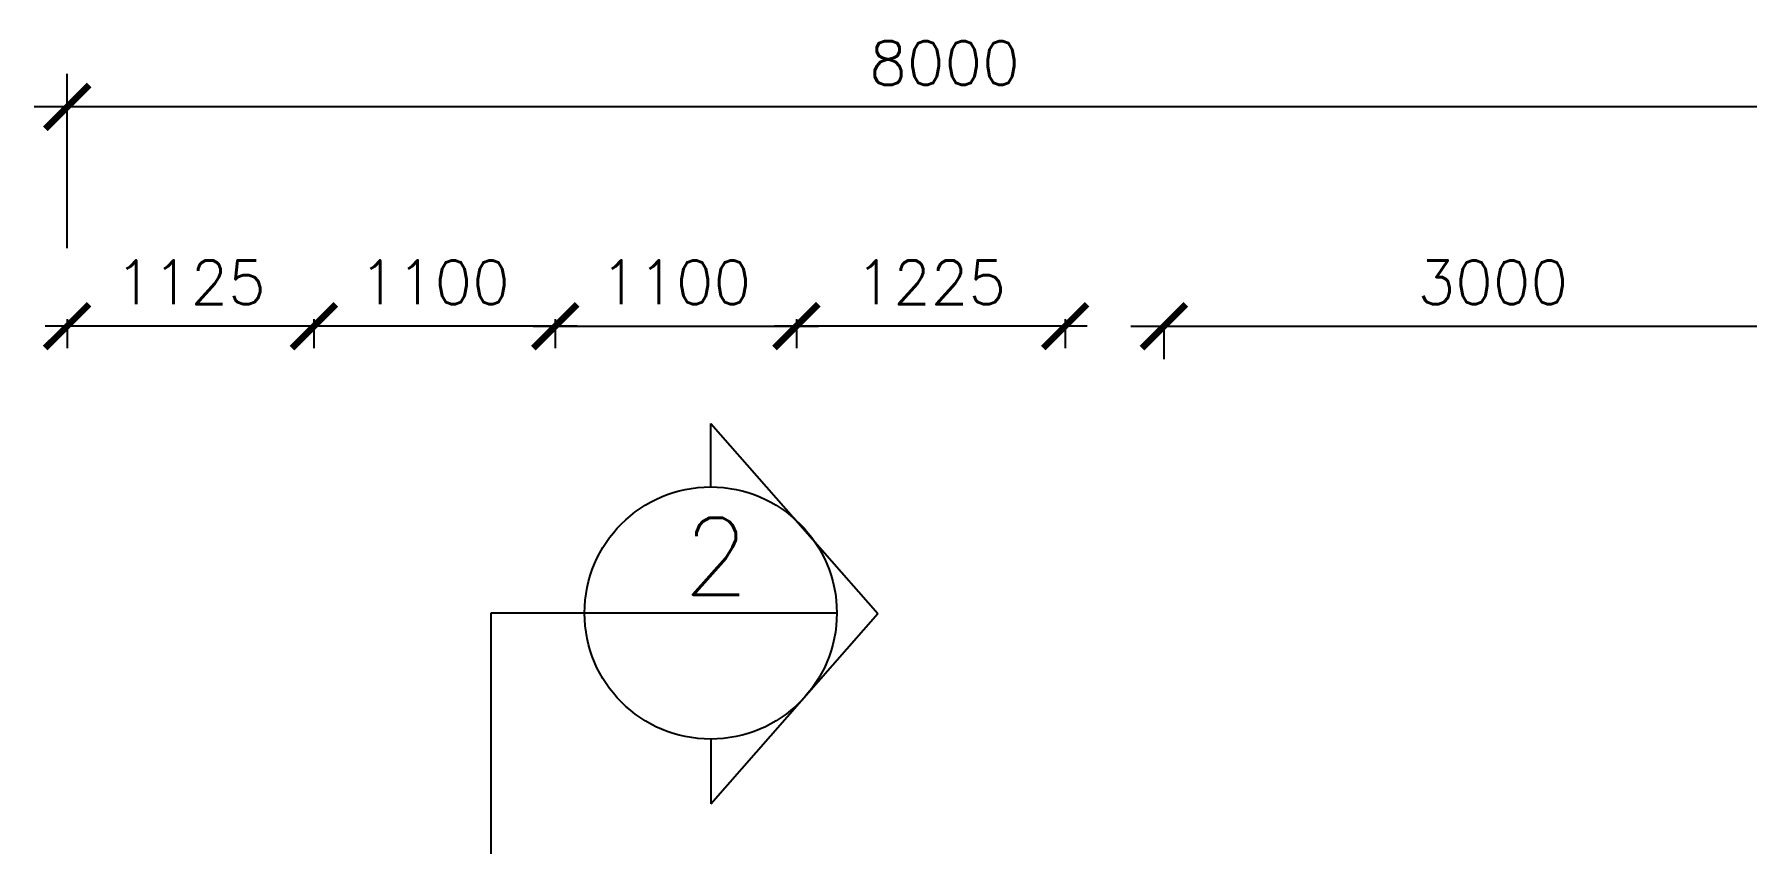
# Model space of a CAD drawing. Extents: x 2266480 to 2632177, y -858634 to -757244.
# Drawn here: x 2284869 to 2292677, y -783318 to -779626 of the extents above; entities that cross this region are included whole.
import ezdxf

# ---------------------------------------------------------------- set-up
doc = ezdxf.new("R2010")
doc.units = 0
doc.header["$LTSCALE"] = 10
doc.header["$MEASUREMENT"] = 0
doc.layers.get('0').update_dxf_attribs({"linetype": 'CONTINUOUS'})
doc.layers.get('DEFPOINTS').update_dxf_attribs({"linetype": 'CONTINUOUS'})
for name, color, linetype in [('AR', 7, 'CONTINUOUS'), ('AR1', 7, 'CONTINUOUS'), ('DIM', 7, 'CONTINUOUS')]:
    doc.layers.add(name, color=color, linetype=linetype)
doc.styles.add('ROMANS', font='romans')
doc.styles.get("Standard").update_dxf_attribs({"font": 'ROMANS.SHX'})
doc.dimstyles.new('STANDARD$0', dxfattribs={"dimscale": 0, "dimtxt": 8, "dimasz": 6, "dimexe": 1, "dimexo": 1, "dimgap": 3, "dimtad": 1, "dimdec": 0, "dimlfac": -1, "dimrnd": 1, "dimzin": 0, "dimdsep": 46, "dimtxsty": 'Standard', "dimcen": 0, "dimclrd": 5, "dimclre": 250, "dimadec": 0, "dimazin": 0, "dimtfac": 1, "dimtdec": 4, "dimtofl": 0, "dimtmove": 0, "dimatfit": 3, "dimfxl": 1, "dimtolj": 1, "dimtzin": 0, "dimarcsym": 0})

# ---------------------------------------------------------------- blocks, each defined once
blk = doc.blocks.new('_ARCHTICK')
at = {"color": 0, "linetype": 'ByBlock', "const_width": 0.15}
blk.add_lwpolyline([(-0.5, -0.5), (0.5, 0.5)], dxfattribs=at)
blk = doc.blocks.new('*D103')
at = {"layer": 'DEFPOINTS', "color": 0, "transparency": 16777216}
for p in [(2285019.4, -779957.4), (2285019.4, -780751), (2293019.4, -780751)]:
    blk.add_point(p, dxfattribs=at)
at = {"layer": 'DIM', "color": 7, "lineweight": -2, "transparency": 16777216}
for p, q in [((2285019.4, -780601), (2285019.4, -779807.4)), ((2293019.4, -780601), (2293019.4, -779807.4)), ((2293169.4, -779957.4), (2284869.4, -779957.4))]:
    blk.add_line(p, q, dxfattribs=at)
at = {"layer": 'DIM', "color": 7, "lineweight": -2, "transparency": 16777216, "xscale": 200, "yscale": 200, "zscale": 200, "rotation": 180}
blk.add_blockref('_ARCHTICK', (2285019.4, -779957.4), dxfattribs=at)
at = {"layer": 'DIM', "color": 7, "lineweight": -2, "transparency": 16777216, "xscale": 200, "yscale": 200, "zscale": 200}
blk.add_blockref('_ARCHTICK', (2293019.4, -779957.4), dxfattribs=at)
at = {"layer": 'DIM', "color": 7, "transparency": 16777216, "insert": (2289019.4, -779757.4), "char_height": 200, "attachment_point": 5, "style": 'ROMANS'}
blk.add_mtext('\\A1;8000', dxfattribs=at)
blk = doc.blocks.new('*D104')
at = {"layer": 'DEFPOINTS', "color": 0, "transparency": 16777216}
for p in [(2290019.4, -780824.8), (2293019.4, -780824.8), (2293019.4, -780957.4)]:
    blk.add_point(p, dxfattribs=at)
at = {"layer": 'DIM', "color": 7, "lineweight": -2, "transparency": 16777216}
for p, q in [((2289869.4, -780957.4), (2293169.4, -780957.4)), ((2290019.4, -780974.8), (2290019.4, -781107.4)), ((2293019.4, -780974.8), (2293019.4, -781107.4))]:
    blk.add_line(p, q, dxfattribs=at)
at = {"layer": 'DIM', "color": 7, "lineweight": -2, "transparency": 16777216, "xscale": 200, "yscale": 200, "zscale": 200, "rotation": 180}
blk.add_blockref('_ARCHTICK', (2290019.4, -780957.4), dxfattribs=at)
at = {"layer": 'DIM', "color": 7, "lineweight": -2, "transparency": 16777216, "xscale": 200, "yscale": 200, "zscale": 200}
blk.add_blockref('_ARCHTICK', (2293019.4, -780957.4), dxfattribs=at)
at = {"layer": 'DIM', "color": 7, "transparency": 16777216, "insert": (2291519.4, -780757.4), "char_height": 200, "attachment_point": 5, "style": 'ROMANS'}
blk.add_mtext('\\A1;3000', dxfattribs=at)
blk = doc.blocks.new('*D362')
at = {"layer": 'DEFPOINTS', "color": 0, "transparency": 16777216}
for p in [(2285019.4118, -780824.8089), (2286144.4118, -780824.8089), (2285019.4118, -780957.3512)]:
    blk.add_point(p, dxfattribs=at)
at = {"layer": 'DIM', "color": 7, "lineweight": -2, "transparency": 16777216}
for p, q in [((2286244.4118, -780957.3512), (2284919.4118, -780957.3512)), ((2285019.4118, -780924.8089), (2285019.4118, -781057.3512)), ((2286144.4118, -780924.8089), (2286144.4118, -781057.3512))]:
    blk.add_line(p, q, dxfattribs=at)
at = {"layer": 'DIM', "color": 7, "lineweight": -2, "transparency": 16777216, "xscale": 200, "yscale": 200, "zscale": 200, "rotation": 180}
blk.add_blockref('_ARCHTICK', (2285019.4118, -780957.3512), dxfattribs=at)
at = {"layer": 'DIM', "color": 7, "lineweight": -2, "transparency": 16777216, "xscale": 200, "yscale": 200, "zscale": 200}
blk.add_blockref('_ARCHTICK', (2286144.4118, -780957.3512), dxfattribs=at)
at = {"layer": 'DIM', "color": 7, "transparency": 16777216, "insert": (2285581.9118, -780757.3512), "char_height": 200, "attachment_point": 5, "style": 'ROMANS'}
blk.add_mtext('\\A1;1125', dxfattribs=at)
blk = doc.blocks.new('*D363')
at = {"layer": 'DEFPOINTS', "color": 0, "transparency": 16777216}
for p in [(2286144.4, -780824.8), (2287244.4, -780824.8), (2286144.4, -780957.4)]:
    blk.add_point(p, dxfattribs=at)
at = {"layer": 'DIM', "color": 7, "lineweight": -2, "transparency": 16777216}
for p, q in [((2287344.4, -780957.4), (2286044.4, -780957.4)), ((2286144.4, -780924.8), (2286144.4, -781057.4)), ((2287244.4, -780924.8), (2287244.4, -781057.4))]:
    blk.add_line(p, q, dxfattribs=at)
at = {"layer": 'DIM', "color": 7, "lineweight": -2, "transparency": 16777216, "xscale": 200, "yscale": 200, "zscale": 200, "rotation": 180}
blk.add_blockref('_ARCHTICK', (2286144.4, -780957.4), dxfattribs=at)
at = {"layer": 'DIM', "color": 7, "lineweight": -2, "transparency": 16777216, "xscale": 200, "yscale": 200, "zscale": 200}
blk.add_blockref('_ARCHTICK', (2287244.4, -780957.4), dxfattribs=at)
at = {"layer": 'DIM', "color": 7, "transparency": 16777216, "insert": (2286694.4, -780757.4), "char_height": 200, "attachment_point": 5, "style": 'ROMANS'}
blk.add_mtext('\\A1;1100', dxfattribs=at)
blk = doc.blocks.new('*D364')
at = {"layer": 'DEFPOINTS', "color": 0, "transparency": 16777216}
for p in [(2287244.4, -780824.8), (2288344.4, -780824.8), (2288344.4, -780957.4)]:
    blk.add_point(p, dxfattribs=at)
at = {"layer": 'DIM', "color": 7, "lineweight": -2, "transparency": 16777216}
for p, q in [((2287144.4, -780957.4), (2288444.4, -780957.4)), ((2287244.4, -780924.8), (2287244.4, -781057.4)), ((2288344.4, -780924.8), (2288344.4, -781057.4))]:
    blk.add_line(p, q, dxfattribs=at)
at = {"layer": 'DIM', "color": 7, "lineweight": -2, "transparency": 16777216, "xscale": 200, "yscale": 200, "zscale": 200, "rotation": 180}
blk.add_blockref('_ARCHTICK', (2287244.4, -780957.4), dxfattribs=at)
at = {"layer": 'DIM', "color": 7, "lineweight": -2, "transparency": 16777216, "xscale": 200, "yscale": 200, "zscale": 200}
blk.add_blockref('_ARCHTICK', (2288344.4, -780957.4), dxfattribs=at)
at = {"layer": 'DIM', "color": 7, "transparency": 16777216, "insert": (2287794.4, -780757.4), "char_height": 200, "attachment_point": 5, "style": 'ROMANS'}
blk.add_mtext('\\A1;1100', dxfattribs=at)
blk = doc.blocks.new('*D365')
at = {"layer": 'DEFPOINTS', "color": 0, "transparency": 16777216}
for p in [(2288344.4, -780824.8), (2289569.4, -780824.8), (2288344.4, -780957.4)]:
    blk.add_point(p, dxfattribs=at)
at = {"layer": 'DIM', "color": 7, "lineweight": -2, "transparency": 16777216}
for p, q in [((2289669.4, -780957.4), (2288244.4, -780957.4)), ((2288344.4, -780924.8), (2288344.4, -781057.4)), ((2289569.4, -780924.8), (2289569.4, -781057.4))]:
    blk.add_line(p, q, dxfattribs=at)
at = {"layer": 'DIM', "color": 7, "lineweight": -2, "transparency": 16777216, "xscale": 200, "yscale": 200, "zscale": 200, "rotation": 180}
blk.add_blockref('_ARCHTICK', (2288344.4, -780957.4), dxfattribs=at)
at = {"layer": 'DIM', "color": 7, "lineweight": -2, "transparency": 16777216, "xscale": 200, "yscale": 200, "zscale": 200}
blk.add_blockref('_ARCHTICK', (2289569.4, -780957.4), dxfattribs=at)
at = {"layer": 'DIM', "color": 7, "transparency": 16777216, "insert": (2288956.9, -780757.4), "char_height": 200, "attachment_point": 5, "style": 'ROMANS'}
blk.add_mtext('\\A1;1225', dxfattribs=at)

msp = doc.modelspace()

# ---------------------------------------------------------------- linework, layer by layer
at = {"layer": 'AR', "color": 0}
for p, q in [((2287953.3, -781690.4), (2287953.3, -781400.5)), ((2287953.3, -781400.5), (2288715.6, -782268)), ((2286950.7, -782265.4), (2286950.7, -793334.6)), ((2287378.3, -782265.4), (2286950.7, -782265.4)), ((2288528.3, -782265.4), (2287378.3, -782265.4)), ((2287953.3, -783135.5), (2288715.6, -782268)), ((2287953.3, -782840.4), (2287953.3, -783135.5))]:
    msp.add_line(p, q, dxfattribs=at)
msp.add_circle((2287953.3, -782265.4), 575, dxfattribs=at)

# ---------------------------------------------------------------- texts
at = {"layer": 'AR1', "color": 0, "style": 'ROMANS'}
msp.add_text('2', height=350, dxfattribs=at).set_placement((2287828, -782182.1))

# ---------------------------------------------------------------- dimensions: what is measured, and where the dimension line sits
at = {"layer": 'DIM', "color": 0}
dim = msp.add_aligned_dim(p1=(2293019.4, -780751), p2=(2285019.4, -780751), distance=-793.7, dimstyle='STANDARD$0', override={"dimscale": 100, "dimtxt": 2, "dimasz": 2, "dimexe": 1.5, "dimexo": 1.5, "dimgap": 1, "dimtxsty": 'ROMANS', "dimblk": 'ARCHTICK', "dimdle": 1.5, "dimclrd": 7, "dimclre": 7, "dimclrt": 7, "dimtdec": 0, "dimtmove": 2}, dxfattribs=at)
dim.commit()
dim.dimension.update_dxf_attribs({"geometry": '*D103', "text_midpoint": (2289019.4, -779757.4)})
for base, p1, p2, picture, middle in [((2285019.4, -780957.4), (2286144.4, -780824.8), (2285019.4, -780824.8), '*D362', (2285581.9, -780757.4)), ((2286144.4, -780957.4), (2287244.4, -780824.8), (2286144.4, -780824.8), '*D363', (2286694.4, -780757.4)), ((2288344.4, -780957.4), (2289569.4, -780824.8), (2288344.4, -780824.8), '*D365', (2288956.9, -780757.4))]:
    dim = msp.add_linear_dim(base=base, p1=p1, p2=p2, dimstyle='STANDARD$0', override={"dimscale": 100, "dimtxt": 2, "dimasz": 2, "dimgap": 1, "dimtxsty": 'ROMANS', "dimblk": 'ARCHTICK', "dimdle": 1, "dimclrd": 7, "dimclre": 7, "dimclrt": 7, "dimtdec": 0, "dimtmove": 2}, dxfattribs=at)
    dim.commit()
    dim.dimension.update_dxf_attribs({"geometry": picture, "text_midpoint": middle})
for base, p1, p2, override, picture, middle in [((2288344.4, -780957.4), (2287244.4, -780824.8), (2288344.4, -780824.8), {"dimscale": 100, "dimtxt": 2, "dimasz": 2, "dimgap": 1, "dimtxsty": 'ROMANS', "dimblk": 'ARCHTICK', "dimdle": 1, "dimclrd": 7, "dimclre": 7, "dimclrt": 7, "dimtdec": 0, "dimtmove": 2}, '*D364', (2287794.4, -780757.4)), ((2293019.4, -780957.4), (2290019.4, -780824.8), (2293019.4, -780824.8), {"dimscale": 100, "dimtxt": 2, "dimasz": 2, "dimexe": 1.5, "dimexo": 1.5, "dimgap": 1, "dimtxsty": 'ROMANS', "dimblk": 'ARCHTICK', "dimdle": 1.5, "dimclrd": 7, "dimclre": 7, "dimclrt": 7, "dimtdec": 0, "dimtmove": 2}, '*D104', (2291519.4, -780757.4))]:
    dim = msp.add_linear_dim(base=base, p1=p1, p2=p2, angle=180, dimstyle='STANDARD$0', override=override, dxfattribs=at)
    dim.commit()
    dim.dimension.update_dxf_attribs({"geometry": picture, "text_midpoint": middle})

doc.saveas('drawing.dxf')
